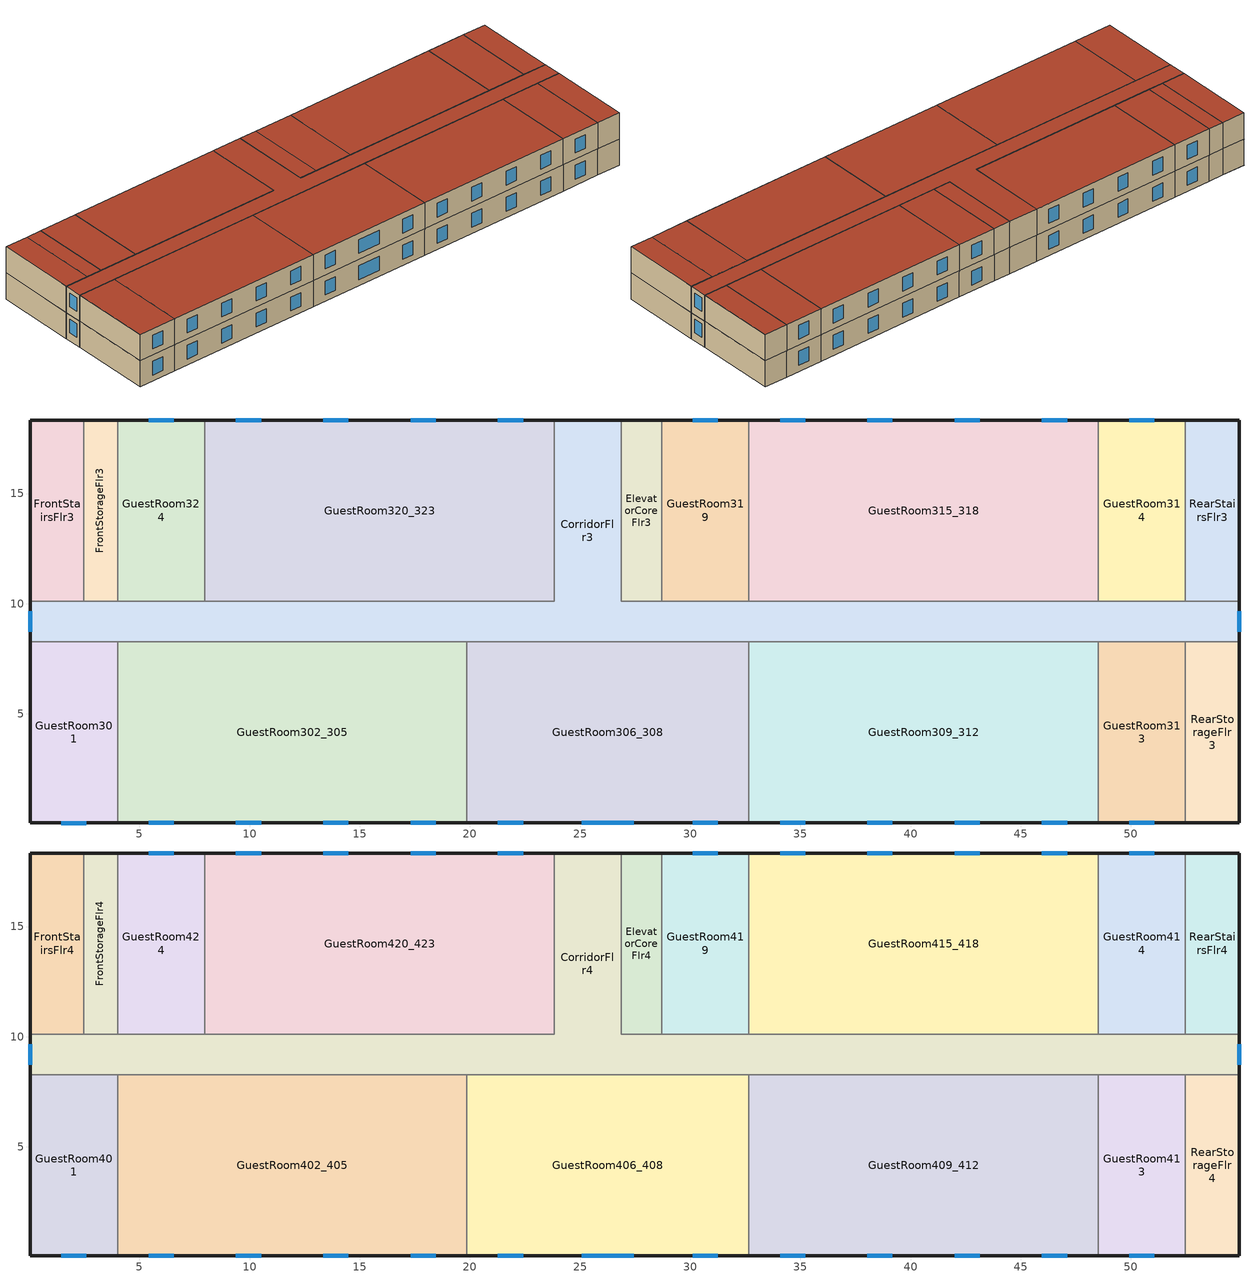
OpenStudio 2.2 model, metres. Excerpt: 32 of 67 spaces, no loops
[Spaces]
GuestRoom319
 floor to GuestRoom219: 32.66,18.34 32.66,10.11 28.7,10.11 28.7,18.34 z6.1
 wall outside: 32.66,18.34 28.7,18.34 z6.1:8.84
 wall to CorridorFlr3: 28.7,10.11 32.66,10.11 z6.1:8.84
 wall to GuestRoom315_318: 32.66,10.11 32.66,18.34 z6.1:8.84
 wall to ElevatorCoreFlr3: 28.7,18.34 28.7,10.11 z6.1:8.84
 window: 31.25,18.34 30.11,18.34 z6.75:8.19
GuestRoom320_323
 floor to GuestRoom220_223: 23.82,18.34 23.82,10.11 7.97,10.11 7.97,18.34 z6.1
 wall outside: 23.82,18.34 7.97,18.34 z6.1:8.84
 wall to CorridorFlr3: 7.97,10.11 23.82,10.11 23.82,18.34 z6.1:8.84
 wall to GuestRoom324: 7.97,18.34 7.97,10.11 z6.1:8.84
 window: 10.52,18.34 9.39,18.34 / 14.49,18.34 13.35,18.34 / 18.45,18.34 17.31,18.34 / 22.41,18.34 21.27,18.34 z6.75:8.19
RearStorageFlr3
 floor to RearStorageFlr2: 54.91,8.28 54.91,0.05 52.47,0.05 52.47,8.28 z6.1
 wall outside: 52.47,0.05 54.91,0.05 54.91,8.28 z6.1:8.84
 wall to GuestRoom313: 52.47,8.28 52.47,0.05 z6.1:8.84
 wall to CorridorFlr3: 54.91,8.28 52.47,8.28 z6.1:8.84
GuestRoom302_305
 floor to GuestRoom202_205: 19.86,8.28 19.86,0.05 4.01,0.05 4.01,8.28 z6.1
 wall outside: 4.01,0.05 19.86,0.05 z6.1:8.84
 wall to CorridorFlr3: 19.86,8.28 4.01,8.28 z6.1:8.84
 wall to GuestRoom306_308: 19.86,0.05 19.86,8.28 z6.1:8.84
 wall to GuestRoom301: 4.01,8.28 4.01,0.05 z6.1:8.84
 window: 5.42,0.05 6.56,0.05 / 17.31,0.05 18.45,0.05 / 9.39,0.05 10.52,0.05 / 13.35,0.05 14.49,0.05 z6.75:8.19
CorridorFlr3
 floor to CorridorFlr2: 26.87,18.34 26.87,10.11 54.91,10.11 54.91,8.28 0.05,8.28 0.05,10.11 23.82,10.11 23.82,18.34 z6.1
 wall outside: 0.05,10.11 0.05,8.28 / 26.87,18.34 23.82,18.34 / 54.91,8.28 54.91,10.11 z6.1:8.84
 wall to ElevatorCoreFlr3: 28.7,10.11 26.87,10.11 26.87,18.34 z6.1:8.84
 wall to FrontStairsFlr3: 2.49,10.11 0.05,10.11 z6.1:8.84
 wall to RearStairsFlr3: 54.91,10.11 52.47,10.11 z6.1:8.84
 wall to GuestRoom301: 0.05,8.28 4.01,8.28 z6.1:8.84
 wall to GuestRoom313: 48.51,8.28 52.47,8.28 z6.1:8.84
 wall to FrontStorageFlr3: 4.01,10.11 2.49,10.11 z6.1:8.84
 wall to GuestRoom314: 52.47,10.11 48.51,10.11 z6.1:8.84
 wall to GuestRoom324: 7.97,10.11 4.01,10.11 z6.1:8.84
 wall to GuestRoom309_312: 32.66,8.28 48.51,8.28 z6.1:8.84
 wall to GuestRoom306_308: 19.86,8.28 32.66,8.28 z6.1:8.84
 wall to GuestRoom315_318: 48.51,10.11 32.66,10.11 z6.1:8.84
 window: 54.91,8.73 54.91,9.66 / 0.05,9.66 0.05,8.73 z6.94:8.36
GuestRoom315_318
 floor to GuestRoom215_218: 48.51,18.34 48.51,10.11 32.66,10.11 32.66,18.34 z6.1
 wall outside: 48.51,18.34 32.66,18.34 z6.1:8.84
 wall to GuestRoom314: 48.51,10.11 48.51,18.34 z6.1:8.84
 window: 35.21,18.34 34.07,18.34 / 43.14,18.34 42,18.34 / 47.1,18.34 45.96,18.34 / 39.18,18.34 38.04,18.34 z6.75:8.19
GuestRoom301
 floor to GuestRoom201: 4.01,8.28 4.01,0.05 0.05,0.05 0.05,8.28 z6.1
 wall outside: 0.05,8.28 0.05,0.05 4.01,0.05 z6.1:8.84
 window: 1.46,0.05 2.6,0.05 z6.75:8.19
GuestRoom314
 floor to GuestRoom214: 52.47,18.34 52.47,10.11 48.51,10.11 48.51,18.34 z6.1
 wall outside: 52.47,18.34 48.51,18.34 z6.1:8.84
 wall to RearStairsFlr3: 52.47,10.11 52.47,18.34 z6.1:8.84
 window: 51.06,18.34 49.92,18.34 z6.75:8.19
GuestRoom309_312
 floor to GuestRoom209_212: 48.51,8.28 48.51,0.05 32.66,0.05 32.66,8.28 z6.1
 wall outside: 32.66,0.05 48.51,0.05 z6.1:8.84
 wall to GuestRoom306_308: 32.66,8.28 32.66,0.05 z6.1:8.84
 wall to GuestRoom313: 48.51,0.05 48.51,8.28 z6.1:8.84
 window: 45.96,0.05 47.1,0.05 / 42,0.05 43.14,0.05 / 34.07,0.05 35.21,0.05 / 38.04,0.05 39.18,0.05 z6.75:8.19
ElevatorCoreFlr3
 floor to ElevatorCoreFlr2: 28.7,18.34 28.7,10.11 26.87,10.11 26.87,18.34 z6.1
 wall outside: 28.7,18.34 26.87,18.34 z6.1:8.84
GuestRoom313
 floor to GuestRoom213: 52.47,8.28 52.47,0.05 48.51,0.05 48.51,8.28 z6.1
 wall outside: 48.51,0.05 52.47,0.05 z6.1:8.84
 window: 49.92,0.05 51.06,0.05 z6.75:8.19
GuestRoom306_308
 floor to GuestRoom206_208: 32.66,8.28 32.66,0.05 19.86,0.05 19.86,8.28 z6.1
 wall outside: 19.86,0.05 32.66,0.05 z6.1:8.84
 window: 21.27,0.05 22.41,0.05 / 25.08,0.05 27.44,0.05 / 30.11,0.05 31.25,0.05 z6.75:8.19
FrontStorageFlr3
 floor to FrontStorageFlr2: 4.01,18.34 4.01,10.11 2.49,10.11 2.49,18.34 z6.1
 wall outside: 4.01,18.34 2.49,18.34 z6.1:8.84
 wall to FrontStairsFlr3: 2.49,18.34 2.49,10.11 z6.1:8.84
 wall to GuestRoom324: 4.01,10.11 4.01,18.34 z6.1:8.84
GuestRoom324
 floor to GuestRoom224: 7.97,18.34 7.97,10.11 4.01,10.11 4.01,18.34 z6.1
 wall outside: 7.97,18.34 4.01,18.34 z6.1:8.84
 window: 6.56,18.34 5.42,18.34 z6.75:8.19
RearStairsFlr3
 floor to RearStairsFlr2: 54.91,18.34 54.91,10.11 52.47,10.11 52.47,18.34 z6.1
 wall outside: 54.91,10.11 54.91,18.34 52.47,18.34 z6.1:8.84
FrontStairsFlr3
 floor to FrontStairsFlr2: 2.49,18.34 2.49,10.11 0.05,10.11 0.05,18.34 z6.1
 wall outside: 2.49,18.34 0.05,18.34 0.05,10.11 z6.1:8.84
GuestRoom413
 floor to GuestRoom313: 52.47,8.28 52.47,0.05 48.51,0.05 48.51,8.28 z8.84
 wall outside: 48.51,0.05 52.47,0.05 z8.84:11.58
 wall to GuestRoom409_412: 48.51,8.28 48.51,0.05 z8.84:11.58
 wall to CorridorFlr4: 52.47,8.28 48.51,8.28 z8.84:11.58
 wall to RearStorageFlr4: 52.47,0.05 52.47,8.28 z8.84:11.58
 window: 49.92,0.05 51.06,0.05 z9.49:10.93
 roof outside: 52.47,0.05 52.47,8.28 48.51,8.28 48.51,0.05 z11.58
GuestRoom415_418
 floor to GuestRoom315_318: 48.51,18.34 48.51,10.11 32.66,10.11 32.66,18.34 z8.84
 wall outside: 48.51,18.34 32.66,18.34 z8.84:11.58
 wall to GuestRoom419: 32.66,18.34 32.66,10.11 z8.84:11.58
 wall to CorridorFlr4: 32.66,10.11 48.51,10.11 z8.84:11.58
 wall to GuestRoom414: 48.51,10.11 48.51,18.34 z8.84:11.58
 window: 47.1,18.34 45.96,18.34 / 39.18,18.34 38.04,18.34 / 43.14,18.34 42,18.34 / 35.21,18.34 34.07,18.34 z9.49:10.93
 roof outside: 48.51,10.11 48.51,18.34 32.66,18.34 32.66,10.11 z11.58
RearStairsFlr4
 floor to RearStairsFlr3: 54.91,18.34 54.91,10.11 52.47,10.11 52.47,18.34 z8.84
 wall outside: 54.91,10.11 54.91,18.34 52.47,18.34 z8.84:11.58
 wall to GuestRoom414: 52.47,18.34 52.47,10.11 z8.84:11.58
 wall to CorridorFlr4: 52.47,10.11 54.91,10.11 z8.84:11.58
 roof outside: 54.91,10.11 54.91,18.34 52.47,18.34 52.47,10.11 z11.58
CorridorFlr4
 floor to CorridorFlr3: 26.87,18.34 26.87,10.11 54.91,10.11 54.91,8.28 0.05,8.28 0.05,10.11 23.82,10.11 23.82,18.34 z8.84
 wall outside: 0.05,10.11 0.05,8.28 / 26.87,18.34 23.82,18.34 / 54.91,8.28 54.91,10.11 z8.84:11.58
 wall to ElevatorCoreFlr4: 28.7,10.11 26.87,10.11 26.87,18.34 z8.84:11.58
 wall to FrontStairsFlr4: 2.49,10.11 0.05,10.11 z8.84:11.58
 wall to GuestRoom420_423: 23.82,18.34 23.82,10.11 7.97,10.11 z8.84:11.58
 wall to GuestRoom406_408: 19.86,8.28 32.66,8.28 z8.84:11.58
 wall to GuestRoom424: 7.97,10.11 4.01,10.11 z8.84:11.58
 wall to GuestRoom402_405: 4.01,8.28 19.86,8.28 z8.84:11.58
 wall to RearStorageFlr4: 52.47,8.28 54.91,8.28 z8.84:11.58
 wall to GuestRoom401: 0.05,8.28 4.01,8.28 z8.84:11.58
 wall to FrontStorageFlr4: 4.01,10.11 2.49,10.11 z8.84:11.58
 wall to GuestRoom414: 52.47,10.11 48.51,10.11 z8.84:11.58
 wall to GuestRoom419: 32.66,10.11 28.7,10.11 z8.84:11.58
 wall to GuestRoom409_412: 32.66,8.28 48.51,8.28 z8.84:11.58
 window: 0.05,9.66 0.05,8.73 / 54.91,8.73 54.91,9.66 z9.68:11.1
 roof outside: 54.91,8.28 54.91,10.11 26.87,10.11 26.87,18.34 23.82,18.34 23.82,10.11 0.05,10.11 0.05,8.28 z11.58
GuestRoom402_405
 floor to GuestRoom302_305: 19.86,8.28 19.86,0.05 4.01,0.05 4.01,8.28 z8.84
 wall outside: 4.01,0.05 19.86,0.05 z8.84:11.58
 wall to GuestRoom406_408: 19.86,0.05 19.86,8.28 z8.84:11.58
 wall to GuestRoom401: 4.01,8.28 4.01,0.05 z8.84:11.58
 window: 5.42,0.05 6.56,0.05 / 13.35,0.05 14.49,0.05 / 9.39,0.05 10.52,0.05 / 17.31,0.05 18.45,0.05 z9.49:10.93
 roof outside: 19.86,0.05 19.86,8.28 4.01,8.28 4.01,0.05 z11.58
GuestRoom401
 floor to GuestRoom301: 4.01,8.28 4.01,0.05 0.05,0.05 0.05,8.28 z8.84
 wall outside: 0.05,8.28 0.05,0.05 4.01,0.05 z8.84:11.58
 window: 1.46,0.05 2.6,0.05 z9.49:10.93
 roof outside: 4.01,0.05 4.01,8.28 0.05,8.28 0.05,0.05 z11.58
RearStorageFlr4
 floor to RearStorageFlr3: 54.91,8.28 54.91,0.05 52.47,0.05 52.47,8.28 z8.84
 wall outside: 52.47,0.05 54.91,0.05 54.91,8.28 z8.84:11.58
 roof outside: 54.91,0.05 54.91,8.28 52.47,8.28 52.47,0.05 z11.58
ElevatorCoreFlr4
 floor to ElevatorCoreFlr3: 28.7,18.34 28.7,10.11 26.87,10.11 26.87,18.34 z8.84
 wall outside: 28.7,18.34 26.87,18.34 z8.84:11.58
 wall to GuestRoom419: 28.7,10.11 28.7,18.34 z8.84:11.58
 roof outside: 28.7,10.11 28.7,18.34 26.87,18.34 26.87,10.11 z11.58
GuestRoom414
 floor to GuestRoom314: 52.47,18.34 52.47,10.11 48.51,10.11 48.51,18.34 z8.84
 wall outside: 52.47,18.34 48.51,18.34 z8.84:11.58
 window: 51.06,18.34 49.92,18.34 z9.49:10.93
 roof outside: 52.47,10.11 52.47,18.34 48.51,18.34 48.51,10.11 z11.58
GuestRoom420_423
 floor to GuestRoom320_323: 23.82,18.34 23.82,10.11 7.97,10.11 7.97,18.34 z8.84
 wall outside: 23.82,18.34 7.97,18.34 z8.84:11.58
 wall to GuestRoom424: 7.97,18.34 7.97,10.11 z8.84:11.58
 window: 22.41,18.34 21.27,18.34 / 18.45,18.34 17.31,18.34 / 10.52,18.34 9.39,18.34 / 14.49,18.34 13.35,18.34 z9.49:10.93
 roof outside: 23.82,10.11 23.82,18.34 7.97,18.34 7.97,10.11 z11.58
GuestRoom424
 floor to GuestRoom324: 7.97,18.34 7.97,10.11 4.01,10.11 4.01,18.34 z8.84
 wall outside: 7.97,18.34 4.01,18.34 z8.84:11.58
 wall to FrontStorageFlr4: 4.01,18.34 4.01,10.11 z8.84:11.58
 window: 6.56,18.34 5.42,18.34 z9.49:10.93
 roof outside: 7.97,10.11 7.97,18.34 4.01,18.34 4.01,10.11 z11.58
GuestRoom406_408
 floor to GuestRoom306_308: 32.66,8.28 32.66,0.05 19.86,0.05 19.86,8.28 z8.84
 wall outside: 19.86,0.05 32.66,0.05 z8.84:11.58
 wall to GuestRoom409_412: 32.66,0.05 32.66,8.28 z8.84:11.58
 window: 21.27,0.05 22.41,0.05 / 25.08,0.05 27.44,0.05 / 30.11,0.05 31.25,0.05 z9.49:10.93
 roof outside: 32.66,0.05 32.66,8.28 19.86,8.28 19.86,0.05 z11.58
GuestRoom419
 floor to GuestRoom319: 32.66,18.34 32.66,10.11 28.7,10.11 28.7,18.34 z8.84
 wall outside: 32.66,18.34 28.7,18.34 z8.84:11.58
 window: 31.25,18.34 30.11,18.34 z9.49:10.93
 roof outside: 32.66,10.11 32.66,18.34 28.7,18.34 28.7,10.11 z11.58
FrontStorageFlr4
 floor to FrontStorageFlr3: 4.01,18.34 4.01,10.11 2.49,10.11 2.49,18.34 z8.84
 wall outside: 4.01,18.34 2.49,18.34 z8.84:11.58
 wall to FrontStairsFlr4: 2.49,18.34 2.49,10.11 z8.84:11.58
 roof outside: 4.01,10.11 4.01,18.34 2.49,18.34 2.49,10.11 z11.58
FrontStairsFlr4
 floor to FrontStairsFlr3: 2.49,18.34 2.49,10.11 0.05,10.11 0.05,18.34 z8.84
 wall outside: 2.49,18.34 0.05,18.34 0.05,10.11 z8.84:11.58
 roof outside: 2.49,10.11 2.49,18.34 0.05,18.34 0.05,10.11 z11.58
GuestRoom409_412
 floor to GuestRoom309_312: 48.51,8.28 48.51,0.05 32.66,0.05 32.66,8.28 z8.84
 wall outside: 32.66,0.05 48.51,0.05 z8.84:11.58
 window: 38.04,0.05 39.18,0.05 / 45.96,0.05 47.1,0.05 / 42,0.05 43.14,0.05 / 34.07,0.05 35.21,0.05 z9.49:10.93
 roof outside: 48.51,0.05 48.51,8.28 32.66,8.28 32.66,0.05 z11.58
[Site]
Resolute_NU_CAN: Latitude {deg}=74.72; Longitude {deg}=-94.98; Time Zone {hr}=-6; Elevation {m}=67; Terrain=Suburbs
[Building]
-SmallHotel-NECB HDD Method-CAN_NU_Resolute.719240_CWEC.epw created: 2017-11-09 21:56:26 +0000: North Axis {deg}=180; Default Construction Set=NECB 2011 - SmHotel - WholeBuilding - NECB HDD Method at hdd = 12471.0; Standards Number of Stories=4; Standards Number of Above Ground Stories=0; Standards Building Type=SmallHotel
[Site:WaterMainsTemperature]
Calculation Method=Correlation; Annual Average Outdoor Air Temperature {C}=-16.5333; Maximum Difference In Monthly Average Outdoor Air Temperatures {deltaC}=35.9
[Site:GroundTemperature:BuildingSurface]
19.527, 19.502, 19.536, 19.598, 20.002, 21.64, 22.225, 22.375, 21.449, 20.121, 19.802, 19.633
[SizingPeriod:DesignDay] Barometric Pressure {Pa}=100523; Sky Clearness=0; Rain Indicator=0; Snow Indicator=0; Day of Month=21; Daylight Saving Time Indicator=0; Humidity Indicating Type=Wetbulb; Dry-Bulb Temperature Range Modifier Type=DefaultMultipliers
Name | Maximum Dry-Bulb Temperature {C} | Daily Dry-Bulb Temperature Range {deltaC} | Humidity Indicating Conditions at Maximum Dry-Bulb | Wind Speed {m/s} | Wind Direction {deg} | Month | Day Type | Solar Model Indicator | ASHRAE Taub | ASHRAE Taud
Resolute Ann Htg 99.6% Condns DB | -42.5 | 0 | -42.5 | 4 | 330 | 2 | WinterDesignDay | ASHRAEClearSky
Resolute Ann Clg .4% Condns DB=>MWB | 10.8 | 4.7 | 7.7 | 5.6 | 140 | 7 | SummerDesignDay | ASHRAETau | 0.332 | 2.238
[Material:NoMass] Thermal Absorptance=0.9; Solar Absorptance=0.7
Name | Roughness | Thermal Resistance {m2-K/W} | Visible Absorptance
CP02 CARPET PAD | VeryRough | 0.21648 | 0.8
Typical Insulation R-13.06 1 | Smooth | 6.78179 | 0.7
Typical Carpet Pad 1 | Smooth | 0.21648 | 0.8
Typical Insulation R-10.11 1 | Smooth | 5.19354 | 0.7
Typical Insulation R-19.63 1 | Smooth | 7.04224 | 0.7
Typical Carpet Pad 2 | Smooth | 2.57255 | 0.8
Typical Carpet Pad 3 | Smooth | 4.69593 | 0.8
Typical Insulation R-0.58 1 | Smooth | 0.624982 | 0.7
Typical Insulation R-1.15 1 | Smooth | 0.625 | 0.7
[Material]
Name | Roughness | Thickness {m} | Conductivity {W/m-K} | Density {kg/m3} | Specific Heat {J/kg-K} | Thermal Absorptance | Solar Absorptance | Visible Absorptance
100mm Normalweight concrete floor | MediumSmooth | 0.1016 | 2.31 | 2322 | 832
G01 13mm gypsum board | Smooth | 0.0127 | 0.16 | 800 | 1090 | 0.9 | 0.7 | 0.5
G05 25mm wood | MediumSmooth | 0.0254 | 0.15 | 608 | 1630 | 0.9 | 0.5 | 0.5
4 in. Normalweight Concrete Floor 1 | MediumRough | 0.1016 | 2.31 | 2322 | 832 | 0.9 | 0.7 | 0.7
1IN Stucco 1 | Smooth | 0.0253 | 0.6918 | 1858 | 837 | 0.9 | 0.7 | 0.92
8IN CONCRETE HW RefBldg 1 | Rough | 0.2032 | 1.311 | 2240 | 836.8 | 0.9 | 0.7 | 0.7
1/2IN Gypsum 1 | Smooth | 0.0127 | 0.16 | 784.9 | 830 | 0.9 | 0.4 | 0.4
Metal Roof Surface 1; F08 Metal surface 1 | Smooth | 0.0008 | 45.28 | 7824 | 500 | 0.9 | 0.7 | 0.7
6 in. Normalweight Concrete Floor 1; 6 in. Normalweight Concrete Floor 2 | MediumRough | 0.1524 | 2.31 | 2322 | 832 | 0.9 | 0.7 | 0.7
[Construction]
Typical Interior Floor: 100mm Normalweight concrete floor, CP02 CARPET PAD
Typical Interior Wall: G01 13mm gypsum board, G01 13mm gypsum board
Typical Interior Ceiling: CP02 CARPET PAD, 100mm Normalweight concrete floor
Typical Interior Window: Clear 3mm
Typical Interior Door; Typical Interior Partition: G05 25mm wood
Customized opaque construction Typical Insulated Exterior Mass Floor R-15.63 to conductance of 0.142: Typical Insulation R-13.06 1, 4 in. Normalweight Concrete Floor 1, Typical Carpet Pad 1
Customized opaque construction Typical Insulated Exterior Mass Wall R-12.5 to conductance of 0.183: 1IN Stucco 1, 8IN CONCRETE HW RefBldg 1, Typical Insulation R-10.11 1, 1/2IN Gypsum 1
Customized opaque construction Typical Insulated Metal Building Roof R-20.41 to conductance of 0.142: Metal Roof Surface 1, Typical Insulation R-19.63 1
Customized opaque construction Typical Insulated Carpeted 6in Slab Floor to conductance of 0.379: 6 in. Normalweight Concrete Floor 1, Typical Carpet Pad 2
Customized opaque construction Typical Insulated Carpeted 6in Slab Floor to conductance of 0.21: 6 in. Normalweight Concrete Floor 2, Typical Carpet Pad 3
Customized Fenestration: cond=0.160 tvis=0.220 tsol=0.232: Customized Fenestration:: cond=0.160 tvis=0.220 tsol=0.232
Customized opaque construction Typical Insulated Metal Door R-1.43 to conductance of 1.6: F08 Metal surface 1, Typical Insulation R-0.58 1
Customized Fenestration: cond=0.160 tvis=0.441 tsol=0.279: Customized Fenestration:: cond=0.160 tvis=0.441 tsol=0.279
Customized opaque construction Typical Overhead Door R-2.0 to conductance of 1.6: Typical Insulation R-1.15 1
Customized Fenestration: cond=0.160 tvis=0.294 tsol=0.332: Customized Fenestration:: cond=0.160 tvis=0.294 tsol=0.332
Customized Fenestration: cond=0.160 tvis=0.898 tsol=0.837: Customized Fenestration:: cond=0.160 tvis=0.898 tsol=0.837
[DefaultConstructionSet]
NECB 2011 - SmHotel - WholeBuilding - NECB HDD Method at hdd = 12471.0: Default Exterior Surface Constructions=NECB 2011 - SmHotel - WholeBuilding - NECB HDD Method at hdd = 12471.0; Default Interior Surface Constructions=Default Surface Constructions 2; Default Ground Contact Surface Constructions=NECB 2011 - SmHotel - WholeBuilding - NECB HDD Method at hdd = 12471.0 1; Default Exterior SubSurface Constructions=NECB 2011 - SmHotel - WholeBuilding - NECB HDD Method at hdd = 12471.0; Default Interior SubSurface Constructions=Default Sub Surface Constructions 2; Interior Partition Construction=Typical Interior Partition
[DefaultSurfaceConstructions]
Name | Floor Construction | Wall Construction | Roof Ceiling Construction
Default Surface Constructions 2 | Typical Interior Floor | Typical Interior Wall | Typical Interior Ceiling
NECB 2011 - SmHotel - WholeBuilding - NECB HDD Method at hdd = 12471.0 | Customized opaque construction Typical Insulated Exterior Mass Floor R-15.63 to conductance of 0.142 | Customized opaque construction Typical Insulated Exterior Mass Wall R-12.5 to conductance of 0.183 | Customized opaque construction Typical Insulated Metal Building Roof R-20.41 to conductance of 0.142
NECB 2011 - SmHotel - WholeBuilding - NECB HDD Method at hdd = 12471.0 1 | Customized opaque construction Typical Insulated Carpeted 6in Slab Floor to conductance of 0.379 | Customized opaque construction Typical Insulated Carpeted 6in Slab Floor to conductance of 0.21 | Customized opaque construction Typical Insulated Carpeted 6in Slab Floor to conductance of 0.21
[DefaultSubSurfaceConstructions]
Name | Fixed Window Construction | Operable Window Construction | Door Construction | Glass Door Construction | Overhead Door Construction | Skylight Construction | Tubular Daylight Dome Construction | Tubular Daylight Diffuser Construction
Default Sub Surface Constructions 2 | Typical Interior Window | Typical Interior Window | Typical Interior Door
NECB 2011 - SmHotel - WholeBuilding - NECB HDD Method at hdd = 12471.0 | Customized Fenestration: cond=0.160 tvis=0.220 tsol=0.232 | Customized Fenestration: cond=0.160 tvis=0.220 tsol=0.232 | Customized opaque construction Typical Insulated Metal Door R-1.43 to conductance of 1.6 | Customized Fenestration: cond=0.160 tvis=0.441 tsol=0.279 | Customized opaque construction Typical Overhead Door R-2.0 to conductance of 1.6 | Customized Fenestration: cond=0.160 tvis=0.294 tsol=0.332 | Customized Fenestration: cond=0.160 tvis=0.898 tsol=0.837 | Customized Fenestration: cond=0.160 tvis=0.898 tsol=0.837
[WindowMaterial:Glazing]
Clear 3mm: Optical Data Type=SpectralAverage; Thickness {m}=0.003; Solar Transmittance at Normal Incidence=0.837; Front Side Solar Reflectance at Normal Incidence=0.075; Back Side Solar Reflectance at Normal Incidence=0.075; Visible Transmittance at Normal Incidence=0.898; Front Side Visible Reflectance at Normal Incidence=0.081; Back Side Visible Reflectance at Normal Incidence=0.081; Infrared Transmittance at Normal Incidence=0; Front Side Infrared Hemispherical Emissivity=0.84; Back Side Infrared Hemispherical Emissivity=0.84; Conductivity {W/m-K}=0.9; Dirt Correction Factor for Solar and Visible Transmittance=1; Solar Diffusing=No
[WindowMaterial:SimpleGlazingSystem] U-Factor {W/m2-K}=1.6; Solar Heat Gain Coefficient=0.6; Visible Transmittance=0.21
Customized Fenestration:: cond=0.160 tvis=0.220 tsol=0.232; Customized Fenestration:: cond=0.160 tvis=0.441 tsol=0.279; Customized Fenestration:: cond=0.160 tvis=0.294 tsol=0.332; Customized Fenestration:: cond=0.160 tvis=0.898 tsol=0.837
[Space]
Name | Space Type | Building Story | Thermal Zone
GuestRoom319 | Space Function Hway lodging - rooms | BuildingStory3 | Sp-GuestRoom319 Sys-1 Flr-3 Sch-F HPlcmt-north ZN
GuestRoom424 | Space Function Hway lodging - rooms | BuildingStory4 | Sp-GuestRoom424 Sys-1 Flr-4 Sch-F HPlcmt-north ZN
GuestRoom413 | Space Function Hway lodging - rooms | BuildingStory4 | Sp-GuestRoom413 Sys-1 Flr-4 Sch-F HPlcmt-south ZN
GuestRoom320_323 | Space Function Hway lodging - rooms | BuildingStory3 | Sp-GuestRoom320_323 Sys-1 Flr-3 Sch-F HPlcmt-north ZN
GuestRoom419 | Space Function Hway lodging - rooms | BuildingStory4 | Sp-GuestRoom419 Sys-1 Flr-4 Sch-F HPlcmt-north ZN
GuestRoom402_405 | Space Function Hway lodging - rooms | BuildingStory4 | Sp-GuestRoom402_405 Sys-1 Flr-4 Sch-F HPlcmt-south ZN
RearStorageFlr3 | Space Function Storage area - occsens | BuildingStory3 | Sp-RearStorageFlr3 Sys-4 Flr-3 Sch-E HPlcmt-east ZN
GuestRoom420_423 | Space Function Hway lodging - rooms | BuildingStory4 | Sp-GuestRoom420_423 Sys-1 Flr-4 Sch-F HPlcmt-north ZN
GuestRoom302_305 | Space Function Hway lodging - rooms | BuildingStory3 | Sp-GuestRoom302_305 Sys-1 Flr-3 Sch-F HPlcmt-south ZN
CorridorFlr3 | Space Function Corr. >= 2.4m wide-sch-F | BuildingStory3 | Sp-CorridorFlr3 Sys-3 Flr-3 Sch-F HPlcmt-north ZN
GuestRoom415_418 | Space Function Hway lodging - rooms | BuildingStory4 | Sp-GuestRoom415_418 Sys-1 Flr-4 Sch-F HPlcmt-north ZN
RearStairsFlr4 | Space Function Stairway-sch-F | BuildingStory4 | Sp-RearStairsFlr4 Sys-3 Flr-4 Sch-F HPlcmt-east ZN
GuestRoom414 | Space Function Hway lodging - rooms | BuildingStory4 | Sp-GuestRoom414 Sys-1 Flr-4 Sch-F HPlcmt-north ZN
CorridorFlr4 | Space Function Corr. >= 2.4m wide-sch-F | BuildingStory4 | Sp-CorridorFlr4 Sys-3 Flr-4 Sch-F HPlcmt-north ZN
GuestRoom315_318 | Space Function Hway lodging - rooms | BuildingStory3 | Sp-GuestRoom315_318 Sys-1 Flr-3 Sch-F HPlcmt-north ZN
FrontStorageFlr3 | Space Function Storage area - occsens | BuildingStory3 | Sp-FrontStorageFlr3 Sys-4 Flr-3 Sch-E HPlcmt-north ZN
GuestRoom406_408 | Space Function Hway lodging - rooms | BuildingStory4 | Sp-GuestRoom406_408 Sys-1 Flr-4 Sch-F HPlcmt-south ZN
GuestRoom301 | Space Function Hway lodging - rooms | BuildingStory3 | Sp-GuestRoom301 Sys-1 Flr-3 Sch-F HPlcmt-west ZN
GuestRoom314 | Space Function Hway lodging - rooms | BuildingStory3 | Sp-GuestRoom314 Sys-1 Flr-3 Sch-F HPlcmt-north ZN
GuestRoom401 | Space Function Hway lodging - rooms | BuildingStory4 | Sp-GuestRoom401 Sys-1 Flr-4 Sch-F HPlcmt-west ZN
GuestRoom313 | Space Function Hway lodging - rooms | BuildingStory3 | Sp-GuestRoom313 Sys-1 Flr-3 Sch-F HPlcmt-south ZN
GuestRoom309_312 | Space Function Hway lodging - rooms | BuildingStory3 | Sp-GuestRoom309_312 Sys-1 Flr-3 Sch-F HPlcmt-south ZN
ElevatorCoreFlr3 | Space Function Lobby - elevator | BuildingStory3 | Sp-ElevatorCoreFlr3 Sys-3 Flr-3 Sch-C HPlcmt-north ZN
GuestRoom409_412 | Space Function Hway lodging - rooms | BuildingStory4 | Sp-GuestRoom409_412 Sys-1 Flr-4 Sch-F HPlcmt-south ZN
RearStorageFlr4 | Space Function Storage area - occsens | BuildingStory4 | Sp-RearStorageFlr4 Sys-4 Flr-4 Sch-E HPlcmt-east ZN
ElevatorCoreFlr4 | Space Function Lobby - elevator | BuildingStory4 | Sp-ElevatorCoreFlr4 Sys-3 Flr-4 Sch-C HPlcmt-north ZN
GuestRoom306_308 | Space Function Hway lodging - rooms | BuildingStory3 | Sp-GuestRoom306_308 Sys-1 Flr-3 Sch-F HPlcmt-south ZN
FrontStairsFlr3 | Space Function Stairway-sch-F | BuildingStory3 | Sp-FrontStairsFlr3 Sys-3 Flr-3 Sch-F HPlcmt-west ZN
RearStairsFlr3 | Space Function Stairway-sch-F | BuildingStory3 | Sp-RearStairsFlr3 Sys-3 Flr-3 Sch-F HPlcmt-east ZN
GuestRoom324 | Space Function Hway lodging - rooms | BuildingStory3 | Sp-GuestRoom324 Sys-1 Flr-3 Sch-F HPlcmt-north ZN
FrontStorageFlr4 | Space Function Storage area - occsens | BuildingStory4 | Sp-FrontStorageFlr4 Sys-4 Flr-4 Sch-E HPlcmt-north ZN
FrontStairsFlr4 | Space Function Stairway-sch-F | BuildingStory4 | Sp-FrontStairsFlr4 Sys-3 Flr-4 Sch-F HPlcmt-west ZN
[BuildingStory]
BuildingStory3; BuildingStory4
[SpaceType] Standards Building Type=Space Function
Name | Default Schedule Set | Design Specification Outdoor Air Object | Standards Space Type
Space Function Corr. >= 2.4m wide-sch-F | Space Function Corr. >= 2.4m wide-sch-F Schedule Set | Space Function Corr. >= 2.4m wide-sch-F Ventilation | Corr. >= 2.4m wide-sch-F
Space Function Lobby - elevator | Space Function Lobby - elevator Schedule Set | Space Function Lobby - elevator Ventilation | Lobby - elevator
Space Function Stairway-sch-F | Space Function Stairway-sch-F Schedule Set | Space Function Stairway-sch-F Ventilation | Stairway-sch-F
Space Function Storage area - occsens | Space Function Storage area - occsens Schedule Set | Space Function Storage area - occsens Ventilation | Storage area - occsens
Space Function Hway lodging - rooms | Space Function Hway lodging - rooms Schedule Set | Space Function Hway lodging - rooms Ventilation | Hway lodging - rooms
[People:Definition] Number of People Calculation Method=People/Area; Fraction Radiant=0.3
Name | People per Space Floor Area {person/m2}
Space Function Corr. >= 2.4m wide-sch-F People Definition; Space Function Storage area - occsens People Definition | 0.0100104
Space Function Hway lodging - rooms People Definition | 0.0400417
Space Function Lobby - elevator People Definition | 0.0999967
Space Function Stairway-sch-F People Definition | 0.0049514
[People] Work Efficiency Schedule=Work Efficiency Schedule; Clothing Insulation Schedule=Clothing Schedule; Air Velocity Schedule=Air Velocity Schedule
Name | People Definition | Space or SpaceType
Space Function Corr. >= 2.4m wide-sch-F People | Space Function Corr. >= 2.4m wide-sch-F People Definition | Space Function Corr. >= 2.4m wide-sch-F
Space Function Hway lodging - rooms People | Space Function Hway lodging - rooms People Definition | Space Function Hway lodging - rooms
Space Function Lobby - elevator People | Space Function Lobby - elevator People Definition | Space Function Lobby - elevator
Space Function Stairway-sch-F People | Space Function Stairway-sch-F People Definition | Space Function Stairway-sch-F
Space Function Storage area - occsens People | Space Function Storage area - occsens People Definition | Space Function Storage area - occsens
[Lights:Definition] Design Level Calculation Method=Watts/Area; Fraction Radiant=0.5; Fraction Visible=0.2
Name | Watts per Space Floor Area {W/m2}
Space Function Corr. >= 2.4m wide-sch-F Lights Definition | 7.09994
Space Function Hway lodging - rooms Lights Definition | 8.09993
Space Function Lobby - elevator Lights Definition | 6.89994
Space Function Stairway-sch-F Lights Definition | 7.39994
Space Function Storage area - occsens Lights Definition | 6.11995
[Lights]
Name | Lights Definition | Space or SpaceType
Space Function Corr. >= 2.4m wide-sch-F Lights | Space Function Corr. >= 2.4m wide-sch-F Lights Definition | Space Function Corr. >= 2.4m wide-sch-F
Space Function Hway lodging - rooms Lights | Space Function Hway lodging - rooms Lights Definition | Space Function Hway lodging - rooms
Space Function Lobby - elevator Lights | Space Function Lobby - elevator Lights Definition | Space Function Lobby - elevator
Space Function Stairway-sch-F Lights | Space Function Stairway-sch-F Lights Definition | Space Function Stairway-sch-F
Space Function Storage area - occsens Lights | Space Function Storage area - occsens Lights Definition | Space Function Storage area - occsens
[DesignSpecification:OutdoorAir] Outdoor Air Method=Sum; Outdoor Air Flow per Person {m3/s-person}=0; Outdoor Air Flow Rate {m3/s}=0; Outdoor Air Flow Air Changes per Hour {1/hr}=0
Name | Outdoor Air Flow per Floor Area {m3/s-m2}
Space Function Corr. >= 2.4m wide-sch-F Ventilation; Space Function Stairway-sch-F Ventilation | 0.0003048
Space Function Hway lodging - rooms Ventilation | 0.0005588
Space Function Lobby - elevator Ventilation | 0.0041148
Space Function Storage area - occsens Ventilation | 0.0003556
[DefaultScheduleSet] People Activity Level Schedule=NECB-Activity; Infiltration Schedule=Always On
Name | Number of People Schedule | Lighting Schedule | Electric Equipment Schedule
Space Function Corr. >= 2.4m wide-sch-F Schedule Set; Space Function Hway lodging - rooms Schedule Set; Space Function Stairway-sch-F Schedule Set | NECB-F-Occupancy | NECB-F-Lighting | NECB-F-Electric-Equipment
Space Function Lobby - elevator Schedule Set | NECB-C-Occupancy | NECB-C-Lighting | NECB-C-Electric-Equipment
Space Function Storage area - occsens Schedule Set | NECB-E-Occupancy | NECB-E-Lighting | NECB-E-Electric-Equipment
[ThermostatSetpoint:DualSetpoint]
Name | Heating Setpoint Temperature Schedule | Cooling Setpoint Temperature Schedule
Space Function Hway lodging - rooms Thermostat 51; Space Function Hway lodging - rooms Thermostat 52; Space Function Hway lodging - rooms Thermostat 53; Space Function Hway lodging - rooms Thermostat 54; Space Function Hway lodging - rooms Thermostat 55; Space Function Hway lodging - rooms Thermostat 56; Space Function Hway lodging - rooms Thermostat 57; Space Function Hway lodging - rooms Thermostat 58; Space Function Hway lodging - rooms Thermostat 59; Space Function Hway lodging - rooms Thermostat 60; Space Function Hway lodging - rooms Thermostat 61; Space Function Hway lodging - rooms Thermostat 62; Space Function Hway lodging - rooms Thermostat 63; Space Function Hway lodging - rooms Thermostat 64; Space Function Hway lodging - rooms Thermostat 65; Space Function Hway lodging - rooms Thermostat 66; Space Function Hway lodging - rooms Thermostat 67; Space Function Hway lodging - rooms Thermostat 68; Space Function Hway lodging - rooms Thermostat 69; Space Function Hway lodging - rooms Thermostat 70; Space Function Corr. >= 2.4m wide-sch-F Thermostat 7; Space Function Stairway-sch-F Thermostat 13; Space Function Stairway-sch-F Thermostat 14; Space Function Corr. >= 2.4m wide-sch-F Thermostat 8; Space Function Stairway-sch-F Thermostat 15; Space Function Stairway-sch-F Thermostat 16 | NECB-F-Thermostat Setpoint-Heating | NECB-F-Thermostat Setpoint-Cooling
Space Function Lobby - elevator Thermostat 7; Space Function Lobby - elevator Thermostat 8 | NECB-C-Thermostat Setpoint-Heating | NECB-C-Thermostat Setpoint-Cooling
Space Function Storage area - occsens Thermostat 15; Space Function Storage area - occsens Thermostat 16; Space Function Storage area - occsens Thermostat 17; Space Function Storage area - occsens Thermostat 18 | NECB-E-Thermostat Setpoint-Heating | NECB-E-Thermostat Setpoint-Cooling
[ElectricEquipment:Definition] Design Level Calculation Method=Watts/Area; Fraction Radiant=0.5
Name | Watts per Space Floor Area {W/m2}
Space Function Hway lodging - rooms Elec Equip Definition | 2.49998
Space Function Lobby - elevator Elec Equip Definition; Space Function Storage area - occsens Elec Equip Definition | 0.999992
[ElectricEquipment]
Name | Electric Equipment Definition | Space or SpaceType
Space Function Hway lodging - rooms Elec Equip | Space Function Hway lodging - rooms Elec Equip Definition | Space Function Hway lodging - rooms
Space Function Lobby - elevator Elec Equip | Space Function Lobby - elevator Elec Equip Definition | Space Function Lobby - elevator
Space Function Storage area - occsens Elec Equip | Space Function Storage area - occsens Elec Equip Definition | Space Function Storage area - occsens
[SpaceInfiltration:DesignFlowRate] Schedule=Always On Discrete; Design Flow Rate Calculation Method=Flow/ExteriorArea; Flow per Exterior Surface Area {m3/s-m2}=0.00025; Constant Term Coefficient=0; Temperature Term Coefficient=0; Velocity Term Coefficient=0.224; Velocity Squared Term Coefficient=0
Name | Space or SpaceType
CorridorFlr3 Infiltration | CorridorFlr3
CorridorFlr4 Infiltration | CorridorFlr4
ElevatorCoreFlr3 Infiltration | ElevatorCoreFlr3
ElevatorCoreFlr4 Infiltration | ElevatorCoreFlr4
FrontStairsFlr3 Infiltration | FrontStairsFlr3
FrontStairsFlr4 Infiltration | FrontStairsFlr4
FrontStorageFlr3 Infiltration | FrontStorageFlr3
FrontStorageFlr4 Infiltration | FrontStorageFlr4
GuestRoom301 Infiltration | GuestRoom301
GuestRoom302_305 Infiltration | GuestRoom302_305
GuestRoom306_308 Infiltration | GuestRoom306_308
GuestRoom309_312 Infiltration | GuestRoom309_312
GuestRoom313 Infiltration | GuestRoom313
GuestRoom314 Infiltration | GuestRoom314
GuestRoom315_318 Infiltration | GuestRoom315_318
GuestRoom319 Infiltration | GuestRoom319
GuestRoom320_323 Infiltration | GuestRoom320_323
GuestRoom324 Infiltration | GuestRoom324
GuestRoom401 Infiltration | GuestRoom401
GuestRoom402_405 Infiltration | GuestRoom402_405
GuestRoom406_408 Infiltration | GuestRoom406_408
GuestRoom409_412 Infiltration | GuestRoom409_412
GuestRoom413 Infiltration | GuestRoom413
GuestRoom414 Infiltration | GuestRoom414
GuestRoom415_418 Infiltration | GuestRoom415_418
GuestRoom419 Infiltration | GuestRoom419
GuestRoom420_423 Infiltration | GuestRoom420_423
GuestRoom424 Infiltration | GuestRoom424
RearStairsFlr3 Infiltration | RearStairsFlr3
RearStairsFlr4 Infiltration | RearStairsFlr4
RearStorageFlr3 Infiltration | RearStorageFlr3
RearStorageFlr4 Infiltration | RearStorageFlr4
[ThermalZone] Use Ideal Air Loads=No
Name | Thermostat
Sp-GuestRoom314 Sys-1 Flr-3 Sch-F HPlcmt-north ZN | Space Function Hway lodging - rooms Thermostat 51
Sp-GuestRoom315_318 Sys-1 Flr-3 Sch-F HPlcmt-north ZN | Space Function Hway lodging - rooms Thermostat 52
Sp-GuestRoom319 Sys-1 Flr-3 Sch-F HPlcmt-north ZN | Space Function Hway lodging - rooms Thermostat 53
Sp-GuestRoom320_323 Sys-1 Flr-3 Sch-F HPlcmt-north ZN | Space Function Hway lodging - rooms Thermostat 54
Sp-GuestRoom324 Sys-1 Flr-3 Sch-F HPlcmt-north ZN | Space Function Hway lodging - rooms Thermostat 55
Sp-GuestRoom301 Sys-1 Flr-3 Sch-F HPlcmt-west ZN | Space Function Hway lodging - rooms Thermostat 56
Sp-GuestRoom302_305 Sys-1 Flr-3 Sch-F HPlcmt-south ZN | Space Function Hway lodging - rooms Thermostat 57
Sp-GuestRoom306_308 Sys-1 Flr-3 Sch-F HPlcmt-south ZN | Space Function Hway lodging - rooms Thermostat 58
Sp-GuestRoom309_312 Sys-1 Flr-3 Sch-F HPlcmt-south ZN | Space Function Hway lodging - rooms Thermostat 59
Sp-GuestRoom313 Sys-1 Flr-3 Sch-F HPlcmt-south ZN | Space Function Hway lodging - rooms Thermostat 60
Sp-GuestRoom414 Sys-1 Flr-4 Sch-F HPlcmt-north ZN | Space Function Hway lodging - rooms Thermostat 61
Sp-GuestRoom415_418 Sys-1 Flr-4 Sch-F HPlcmt-north ZN | Space Function Hway lodging - rooms Thermostat 62
Sp-GuestRoom419 Sys-1 Flr-4 Sch-F HPlcmt-north ZN | Space Function Hway lodging - rooms Thermostat 63
Sp-GuestRoom420_423 Sys-1 Flr-4 Sch-F HPlcmt-north ZN | Space Function Hway lodging - rooms Thermostat 64
Sp-GuestRoom424 Sys-1 Flr-4 Sch-F HPlcmt-north ZN | Space Function Hway lodging - rooms Thermostat 65
Sp-GuestRoom401 Sys-1 Flr-4 Sch-F HPlcmt-west ZN | Space Function Hway lodging - rooms Thermostat 66
Sp-GuestRoom402_405 Sys-1 Flr-4 Sch-F HPlcmt-south ZN | Space Function Hway lodging - rooms Thermostat 67
Sp-GuestRoom406_408 Sys-1 Flr-4 Sch-F HPlcmt-south ZN | Space Function Hway lodging - rooms Thermostat 68
Sp-GuestRoom409_412 Sys-1 Flr-4 Sch-F HPlcmt-south ZN | Space Function Hway lodging - rooms Thermostat 69
Sp-GuestRoom413 Sys-1 Flr-4 Sch-F HPlcmt-south ZN | Space Function Hway lodging - rooms Thermostat 70
Sp-CorridorFlr3 Sys-3 Flr-3 Sch-F HPlcmt-north ZN | Space Function Corr. >= 2.4m wide-sch-F Thermostat 7
Sp-RearStairsFlr3 Sys-3 Flr-3 Sch-F HPlcmt-east ZN | Space Function Stairway-sch-F Thermostat 13
Sp-FrontStairsFlr3 Sys-3 Flr-3 Sch-F HPlcmt-west ZN | Space Function Stairway-sch-F Thermostat 14
Sp-ElevatorCoreFlr3 Sys-3 Flr-3 Sch-C HPlcmt-north ZN | Space Function Lobby - elevator Thermostat 7
Sp-CorridorFlr4 Sys-3 Flr-4 Sch-F HPlcmt-north ZN | Space Function Corr. >= 2.4m wide-sch-F Thermostat 8
Sp-RearStairsFlr4 Sys-3 Flr-4 Sch-F HPlcmt-east ZN | Space Function Stairway-sch-F Thermostat 15
Sp-FrontStairsFlr4 Sys-3 Flr-4 Sch-F HPlcmt-west ZN | Space Function Stairway-sch-F Thermostat 16
Sp-ElevatorCoreFlr4 Sys-3 Flr-4 Sch-C HPlcmt-north ZN | Space Function Lobby - elevator Thermostat 8
Sp-FrontStorageFlr3 Sys-4 Flr-3 Sch-E HPlcmt-north ZN | Space Function Storage area - occsens Thermostat 15
Sp-RearStorageFlr3 Sys-4 Flr-3 Sch-E HPlcmt-east ZN | Space Function Storage area - occsens Thermostat 16
Sp-FrontStorageFlr4 Sys-4 Flr-4 Sch-E HPlcmt-north ZN | Space Function Storage area - occsens Thermostat 17
Sp-RearStorageFlr4 Sys-4 Flr-4 Sch-E HPlcmt-east ZN | Space Function Storage area - occsens Thermostat 18
[Schedule:Ruleset]
Clothing Schedule: Default Day Schedule=Clothing Schedule Default Winter Clothes
Air Velocity Schedule: Default Day Schedule=Air Velocity Schedule Default
Work Efficiency Schedule: Default Day Schedule=Work Efficiency Schedule Default
NECB-F-Occupancy: Default Day Schedule=NECB-F-Occupancy Default
NECB-Activity: Default Day Schedule=NECB-Activity Default; Summer Design Day Schedule=NECB-Activity Summer Design Day; Winter Design Day Schedule=NECB-Activity Winter Design Day
NECB-F-Lighting: Default Day Schedule=NECB-F-Lighting Default
NECB-F-Electric-Equipment: Default Day Schedule=NECB-F-Electric-Equipment Default
Always On: Default Day Schedule=Always On Default
NECB-F-Thermostat Setpoint-Heating: Default Day Schedule=NECB-F-Thermostat Setpoint-Heating Default
NECB-F-Thermostat Setpoint-Cooling: Default Day Schedule=NECB-F-Thermostat Setpoint-Cooling Default
NECB-C-Occupancy: Default Day Schedule=NECB-C-Occupancy Default
NECB-C-Lighting: Default Day Schedule=NECB-C-Lighting Default
NECB-C-Electric-Equipment: Default Day Schedule=NECB-C-Electric-Equipment Default
NECB-C-Thermostat Setpoint-Heating: Default Day Schedule=NECB-C-Thermostat Setpoint-Heating Default
NECB-C-Thermostat Setpoint-Cooling: Default Day Schedule=NECB-C-Thermostat Setpoint-Cooling Default
NECB-E-Occupancy: Default Day Schedule=NECB-E-Occupancy Default
NECB-E-Lighting: Default Day Schedule=NECB-E-Lighting Default
NECB-E-Electric-Equipment: Default Day Schedule=NECB-E-Electric-Equipment Default
NECB-E-Thermostat Setpoint-Heating: Default Day Schedule=NECB-E-Thermostat Setpoint-Heating Default
NECB-E-Thermostat Setpoint-Cooling: Default Day Schedule=NECB-E-Thermostat Setpoint-Cooling Default
[Schedule:Day]
Clothing Schedule Default Winter Clothes; Always On Default: 24, 0, 1
Clothing Schedule Summer Clothes: 24, 0, 0.5
Air Velocity Schedule Default: 24, 0, 0.2
Work Efficiency Schedule Default; NECB-E-Occupancy Sun|Hol Day: 24, 0, 0
NECB-F-Occupancy Default; NECB-F-Occupancy Default|Wkdy Day: 7, 0, 0.9, 8, 0, 0.7, 10, 0, 0.4, 16, 0, 0.2, 17, 0, 0.3, 20, 0, 0.5, 22, 0, 0.7, 23, 0, 0.8, 24, 0, 0.9
NECB-F-Occupancy Sat Day: 1, 0, 0.7, 7, 0, 0.9, 8, 0, 0.7, 10, 0, 0.5, 18, 0, 0.3, 19, 0, 0.5, 22, 0, 0.6, 24, 0, 0.7
NECB-F-Occupancy Sun|Hol Day: 1, 0, 0.8, 9, 0, 0.7, 12, 0, 0.5, 14, 0, 0.3, 17, 0, 0.2, 18, 0, 0.3, 20, 0, 0.4, 22, 0, 0.6, 24, 0, 0.8
NECB-Activity Default; NECB-Activity Winter Design Day; NECB-Activity Summer Design Day: 24, 0, 130
NECB-F-Lighting Default; NECB-F-Lighting Default|Wkdy Day; NECB-F-Electric-Equipment Default; NECB-F-Electric-Equipment Default|Wkdy Day: 1, 0, 0.3, 3, 0, 0.2, 6, 0, 0.1, 7, 0, 0.2, 8, 0, 0.4, 9, 0, 0.5, 11, 0, 0.4, 12, 0, 0.3, 19, 0, 0.2, 20, 0, 0.6, 21, 0, 0.8, 22, 0, 0.9, 23, 0, 0.8, 24, 0, 0.6
NECB-F-Lighting Sat Day; NECB-F-Electric-Equipment Sat Day: 1, 0, 0.3, 3, 0, 0.2, 7, 0, 0.1, 9, 0, 0.3, 11, 0, 0.4, 12, 0, 0.3, 19, 0, 0.2, 20, 0, 0.6, 23, 0, 0.7, 24, 0, 0.6
NECB-F-Lighting Sun|Hol Day; NECB-F-Electric-Equipment Sun|Hol Day: 3, 0, 0.3, 7, 0, 0.2, 8, 0, 0.3, 10, 0, 0.4, 14, 0, 0.3, 19, 0, 0.2, 20, 0, 0.5, 21, 0, 0.7, 22, 0, 0.8, 23, 0, 0.6, 24, 0, 0.5
NECB-F-Thermostat Setpoint-Heating Default; NECB-F-Thermostat Setpoint-Heating Default|Wkdy Day; NECB-F-Thermostat Setpoint-Heating Sat Day; NECB-F-Thermostat Setpoint-Heating Sun|Hol Day: 1, 0, 22, 7, 0, 18, 8, 0, 20, 24, 0, 22
NECB-F-Thermostat Setpoint-Cooling Default; NECB-F-Thermostat Setpoint-Cooling Default|Wkdy Day; NECB-F-Thermostat Setpoint-Cooling Sat Day; NECB-F-Thermostat Setpoint-Cooling Sun|Hol Day: 24, 0, 24
NECB-C-Occupancy Default; NECB-C-Occupancy Default|Wkdy Day: 8, 0, 0, 9, 0, 0.1, 10, 0, 0.2, 12, 0, 0.5, 16, 0, 0.7, 17, 0, 0.8, 18, 0, 0.7, 19, 0, 0.5, 21, 0, 0.3, 24, 0, 0
NECB-C-Occupancy Sat Day: 8, 0, 0, 9, 0, 0.1, 10, 0, 0.2, 11, 0, 0.5, 12, 0, 0.6, 13, 0, 0.8, 16, 0, 0.9, 17, 0, 0.8, 18, 0, 0.7, 19, 0, 0.5, 21, 0, 0.2, 24, 0, 0
NECB-C-Occupancy Sun|Hol Day: 10, 0, 0, 11, 0, 0.1, 13, 0, 0.2, 18, 0, 0.4, 19, 0, 0.2, 24, 0, 0
NECB-C-Lighting Default; NECB-C-Lighting Default|Wkdy Day; NECB-C-Lighting Sat Day; NECB-C-Electric-Equipment Default; NECB-C-Electric-Equipment Default|Wkdy Day; NECB-C-Electric-Equipment Sat Day: 8, 0, 0.05, 9, 0, 0.5, 19, 0, 0.9, 20, 0, 0.6, 21, 0, 0.5, 24, 0, 0.05
NECB-C-Lighting Sun|Hol Day; NECB-C-Electric-Equipment Sun|Hol Day: 10, 0, 0.05, 11, 0, 0.5, 18, 0, 0.9, 19, 0, 0.6, 24, 0, 0.05
NECB-C-Thermostat Setpoint-Heating Default; NECB-C-Thermostat Setpoint-Heating Default|Wkdy Day; NECB-C-Thermostat Setpoint-Heating Sat Day: 7, 0, 18, 8, 0, 20, 21, 0, 22, 24, 0, 18
NECB-C-Thermostat Setpoint-Heating Sun|Hol Day: 9, 0, 18, 10, 0, 20, 19, 0, 22, 24, 0, 18
NECB-C-Thermostat Setpoint-Cooling Default; NECB-C-Thermostat Setpoint-Cooling Default|Wkdy Day; NECB-C-Thermostat Setpoint-Cooling Sat Day: 7, 0, 35, 21, 0, 24, 24, 0, 35
NECB-C-Thermostat Setpoint-Cooling Sun|Hol Day: 9, 0, 35, 19, 0, 24, 24, 0, 35
NECB-E-Occupancy Default; NECB-E-Occupancy Default|Wkdy Day: 8, 0, 0, 9, 0, 0.2, 10, 0, 0.7, 14, 0, 0.9, 15, 0, 0.5, 16, 0, 0.9, 18, 0, 0.8, 19, 0, 0.2, 24, 0, 0
NECB-E-Occupancy Sat Day: 9, 0, 0, 13, 0, 0.2, 17, 0, 0.1, 24, 0, 0
NECB-E-Lighting Default; NECB-E-Lighting Default|Wkdy Day; NECB-E-Electric-Equipment Default; NECB-E-Electric-Equipment Default|Wkdy Day: 8, 0, 0.05, 9, 0, 0.4, 10, 0, 0.7, 18, 0, 0.9, 19, 0, 0.4, 24, 0, 0.05
NECB-E-Lighting Sat Day; NECB-E-Electric-Equipment Sat Day: 9, 0, 0.05, 10, 0, 0.5, 15, 0, 0.9, 16, 0, 0.7, 17, 0, 0.5, 24, 0, 0.05
NECB-E-Lighting Sun|Hol Day; NECB-E-Electric-Equipment Sun|Hol Day: 24, 0, 0.05
NECB-E-Thermostat Setpoint-Heating Default; NECB-E-Thermostat Setpoint-Heating Default|Wkdy Day: 7, 0, 18, 8, 0, 20, 19, 0, 22, 24, 0, 18
NECB-E-Thermostat Setpoint-Heating Sat Day: 8, 0, 18, 9, 0, 20, 17, 0, 22, 24, 0, 18
NECB-E-Thermostat Setpoint-Heating Sun|Hol Day: 24, 0, 18
NECB-E-Thermostat Setpoint-Cooling Default; NECB-E-Thermostat Setpoint-Cooling Default|Wkdy Day: 7, 0, 35, 19, 0, 24, 24, 0, 35
NECB-E-Thermostat Setpoint-Cooling Sat Day: 8, 0, 35, 17, 0, 24, 24, 0, 35
NECB-E-Thermostat Setpoint-Cooling Sun|Hol Day: 24, 0, 35
[Schedule:Rule] Date Specification Type=DateRange; Start Day=1
Name | Schedule Ruleset | Rule Order | Day Schedule | Start Month | End Month | End Day | Apply Monday | Apply Tuesday | Apply Wednesday | Apply Thursday | Apply Friday | Apply Saturday | Apply Sunday
Schedule Rule 1 | Clothing Schedule | 0 | Clothing Schedule Summer Clothes | 5 | 9 | 30
Schedule Rule 2 | NECB-F-Occupancy | 2 | NECB-F-Occupancy Default|Wkdy Day | 1 | 12 | 31 | Yes | Yes | Yes | Yes | Yes
Schedule Rule 3 | NECB-F-Occupancy | 1 | NECB-F-Occupancy Sat Day | 1 | 12 | 31 |  |  |  |  |  | Yes
Schedule Rule 4 | NECB-F-Occupancy | 0 | NECB-F-Occupancy Sun|Hol Day | 1 | 12 | 31 |  |  |  |  |  |  | Yes
Schedule Rule 5 | NECB-F-Lighting | 2 | NECB-F-Lighting Default|Wkdy Day | 1 | 12 | 31 | Yes | Yes | Yes | Yes | Yes
Schedule Rule 6 | NECB-F-Lighting | 1 | NECB-F-Lighting Sat Day | 1 | 12 | 31 |  |  |  |  |  | Yes
Schedule Rule 7 | NECB-F-Lighting | 0 | NECB-F-Lighting Sun|Hol Day | 1 | 12 | 31 |  |  |  |  |  |  | Yes
Schedule Rule 8 | NECB-F-Electric-Equipment | 2 | NECB-F-Electric-Equipment Default|Wkdy Day | 1 | 12 | 31 | Yes | Yes | Yes | Yes | Yes
Schedule Rule 9 | NECB-F-Electric-Equipment | 1 | NECB-F-Electric-Equipment Sat Day | 1 | 12 | 31 |  |  |  |  |  | Yes
Schedule Rule 10 | NECB-F-Electric-Equipment | 0 | NECB-F-Electric-Equipment Sun|Hol Day | 1 | 12 | 31 |  |  |  |  |  |  | Yes
Schedule Rule 11 | NECB-F-Thermostat Setpoint-Heating | 2 | NECB-F-Thermostat Setpoint-Heating Default|Wkdy Day | 1 | 12 | 31 | Yes | Yes | Yes | Yes | Yes
Schedule Rule 12 | NECB-F-Thermostat Setpoint-Heating | 1 | NECB-F-Thermostat Setpoint-Heating Sat Day | 1 | 12 | 31 |  |  |  |  |  | Yes
Schedule Rule 13 | NECB-F-Thermostat Setpoint-Heating | 0 | NECB-F-Thermostat Setpoint-Heating Sun|Hol Day | 1 | 12 | 31 |  |  |  |  |  |  | Yes
Schedule Rule 14 | NECB-F-Thermostat Setpoint-Cooling | 2 | NECB-F-Thermostat Setpoint-Cooling Default|Wkdy Day | 1 | 12 | 31 | Yes | Yes | Yes | Yes | Yes
Schedule Rule 15 | NECB-F-Thermostat Setpoint-Cooling | 1 | NECB-F-Thermostat Setpoint-Cooling Sat Day | 1 | 12 | 31 |  |  |  |  |  | Yes
Schedule Rule 16 | NECB-F-Thermostat Setpoint-Cooling | 0 | NECB-F-Thermostat Setpoint-Cooling Sun|Hol Day | 1 | 12 | 31 |  |  |  |  |  |  | Yes
Schedule Rule 47 | NECB-C-Occupancy | 2 | NECB-C-Occupancy Default|Wkdy Day | 1 | 12 | 31 | Yes | Yes | Yes | Yes | Yes
Schedule Rule 48 | NECB-C-Occupancy | 1 | NECB-C-Occupancy Sat Day | 1 | 12 | 31 |  |  |  |  |  | Yes
Schedule Rule 49 | NECB-C-Occupancy | 0 | NECB-C-Occupancy Sun|Hol Day | 1 | 12 | 31 |  |  |  |  |  |  | Yes
Schedule Rule 50 | NECB-C-Lighting | 2 | NECB-C-Lighting Default|Wkdy Day | 1 | 12 | 31 | Yes | Yes | Yes | Yes | Yes
Schedule Rule 51 | NECB-C-Lighting | 1 | NECB-C-Lighting Sat Day | 1 | 12 | 31 |  |  |  |  |  | Yes
Schedule Rule 52 | NECB-C-Lighting | 0 | NECB-C-Lighting Sun|Hol Day | 1 | 12 | 31 |  |  |  |  |  |  | Yes
Schedule Rule 53 | NECB-C-Electric-Equipment | 2 | NECB-C-Electric-Equipment Default|Wkdy Day | 1 | 12 | 31 | Yes | Yes | Yes | Yes | Yes
Schedule Rule 54 | NECB-C-Electric-Equipment | 1 | NECB-C-Electric-Equipment Sat Day | 1 | 12 | 31 |  |  |  |  |  | Yes
Schedule Rule 55 | NECB-C-Electric-Equipment | 0 | NECB-C-Electric-Equipment Sun|Hol Day | 1 | 12 | 31 |  |  |  |  |  |  | Yes
Schedule Rule 56 | NECB-C-Thermostat Setpoint-Heating | 2 | NECB-C-Thermostat Setpoint-Heating Default|Wkdy Day | 1 | 12 | 31 | Yes | Yes | Yes | Yes | Yes
Schedule Rule 57 | NECB-C-Thermostat Setpoint-Heating | 1 | NECB-C-Thermostat Setpoint-Heating Sat Day | 1 | 12 | 31 |  |  |  |  |  | Yes
Schedule Rule 58 | NECB-C-Thermostat Setpoint-Heating | 0 | NECB-C-Thermostat Setpoint-Heating Sun|Hol Day | 1 | 12 | 31 |  |  |  |  |  |  | Yes
Schedule Rule 59 | NECB-C-Thermostat Setpoint-Cooling | 2 | NECB-C-Thermostat Setpoint-Cooling Default|Wkdy Day | 1 | 12 | 31 | Yes | Yes | Yes | Yes | Yes
Schedule Rule 60 | NECB-C-Thermostat Setpoint-Cooling | 1 | NECB-C-Thermostat Setpoint-Cooling Sat Day | 1 | 12 | 31 |  |  |  |  |  | Yes
Schedule Rule 61 | NECB-C-Thermostat Setpoint-Cooling | 0 | NECB-C-Thermostat Setpoint-Cooling Sun|Hol Day | 1 | 12 | 31 |  |  |  |  |  |  | Yes
Schedule Rule 77 | NECB-E-Occupancy | 2 | NECB-E-Occupancy Default|Wkdy Day | 1 | 12 | 31 | Yes | Yes | Yes | Yes | Yes
Schedule Rule 78 | NECB-E-Occupancy | 1 | NECB-E-Occupancy Sat Day | 1 | 12 | 31 |  |  |  |  |  | Yes
Schedule Rule 79 | NECB-E-Occupancy | 0 | NECB-E-Occupancy Sun|Hol Day | 1 | 12 | 31 |  |  |  |  |  |  | Yes
Schedule Rule 80 | NECB-E-Lighting | 2 | NECB-E-Lighting Default|Wkdy Day | 1 | 12 | 31 | Yes | Yes | Yes | Yes | Yes
Schedule Rule 81 | NECB-E-Lighting | 1 | NECB-E-Lighting Sat Day | 1 | 12 | 31 |  |  |  |  |  | Yes
Schedule Rule 82 | NECB-E-Lighting | 0 | NECB-E-Lighting Sun|Hol Day | 1 | 12 | 31 |  |  |  |  |  |  | Yes
Schedule Rule 83 | NECB-E-Electric-Equipment | 2 | NECB-E-Electric-Equipment Default|Wkdy Day | 1 | 12 | 31 | Yes | Yes | Yes | Yes | Yes
Schedule Rule 84 | NECB-E-Electric-Equipment | 1 | NECB-E-Electric-Equipment Sat Day | 1 | 12 | 31 |  |  |  |  |  | Yes
Schedule Rule 85 | NECB-E-Electric-Equipment | 0 | NECB-E-Electric-Equipment Sun|Hol Day | 1 | 12 | 31 |  |  |  |  |  |  | Yes
Schedule Rule 86 | NECB-E-Thermostat Setpoint-Heating | 2 | NECB-E-Thermostat Setpoint-Heating Default|Wkdy Day | 1 | 12 | 31 | Yes | Yes | Yes | Yes | Yes
Schedule Rule 87 | NECB-E-Thermostat Setpoint-Heating | 1 | NECB-E-Thermostat Setpoint-Heating Sat Day | 1 | 12 | 31 |  |  |  |  |  | Yes
Schedule Rule 88 | NECB-E-Thermostat Setpoint-Heating | 0 | NECB-E-Thermostat Setpoint-Heating Sun|Hol Day | 1 | 12 | 31 |  |  |  |  |  |  | Yes
Schedule Rule 89 | NECB-E-Thermostat Setpoint-Cooling | 2 | NECB-E-Thermostat Setpoint-Cooling Default|Wkdy Day | 1 | 12 | 31 | Yes | Yes | Yes | Yes | Yes
Schedule Rule 90 | NECB-E-Thermostat Setpoint-Cooling | 1 | NECB-E-Thermostat Setpoint-Cooling Sat Day | 1 | 12 | 31 |  |  |  |  |  | Yes
Schedule Rule 91 | NECB-E-Thermostat Setpoint-Cooling | 0 | NECB-E-Thermostat Setpoint-Cooling Sun|Hol Day | 1 | 12 | 31 |  |  |  |  |  |  | Yes
[Schedule:Constant]
Always On Discrete: Value=1
